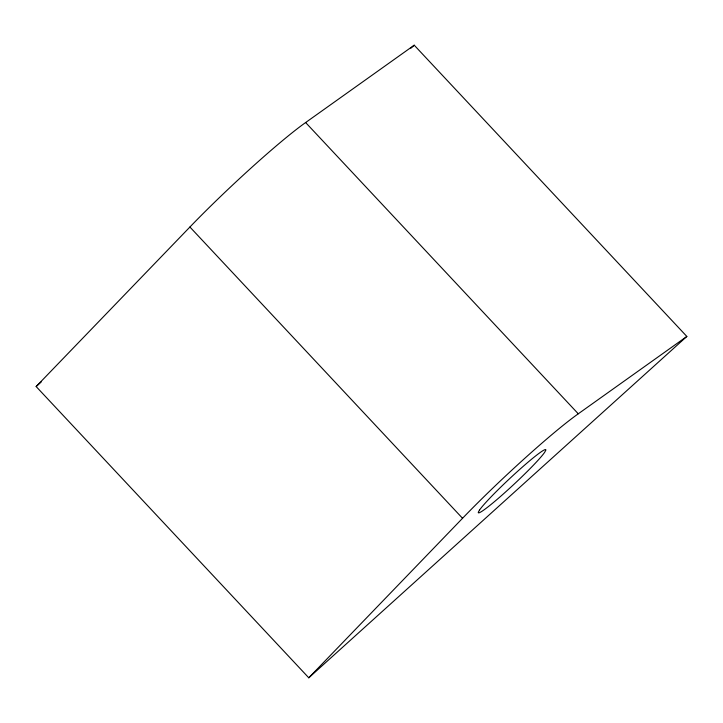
<?xml version="1.0" encoding="UTF-8"?>
<svg xmlns="http://www.w3.org/2000/svg" width="723" height="723" viewBox="0 0 723 723"><rect width="100%" height="100%" fill="white"/><g stroke="black" fill="none" stroke-linecap="round" stroke-linejoin="round"><path stroke-width="1.08" d="M36.15 386.552L189.914 227.022A107.727 8.251 -43.1 0 1 305.63 122.539L414.216 45.197L686.85 336.448L308.784 677.803L36.15 386.552L41.184 382.006M308.784 677.803L462.548 518.283A107.727 8.251 -43.1 0 1 578.273 413.8L686.85 336.448M410.863 48.224L414.216 45.197M305.63 122.539L578.273 413.8M189.914 227.022L462.548 518.283M479.439 510.158L478.328 512.191A46.173 3.534 -43.1 0 0 506.724 490.935A46.173 3.534 -43.1 0 0 544.69 452.264L545.811 450.23A46.173 3.534 -43.1 0 0 517.415 471.495A46.173 3.534 -43.1 0 0 479.439 510.158"/></g></svg>
